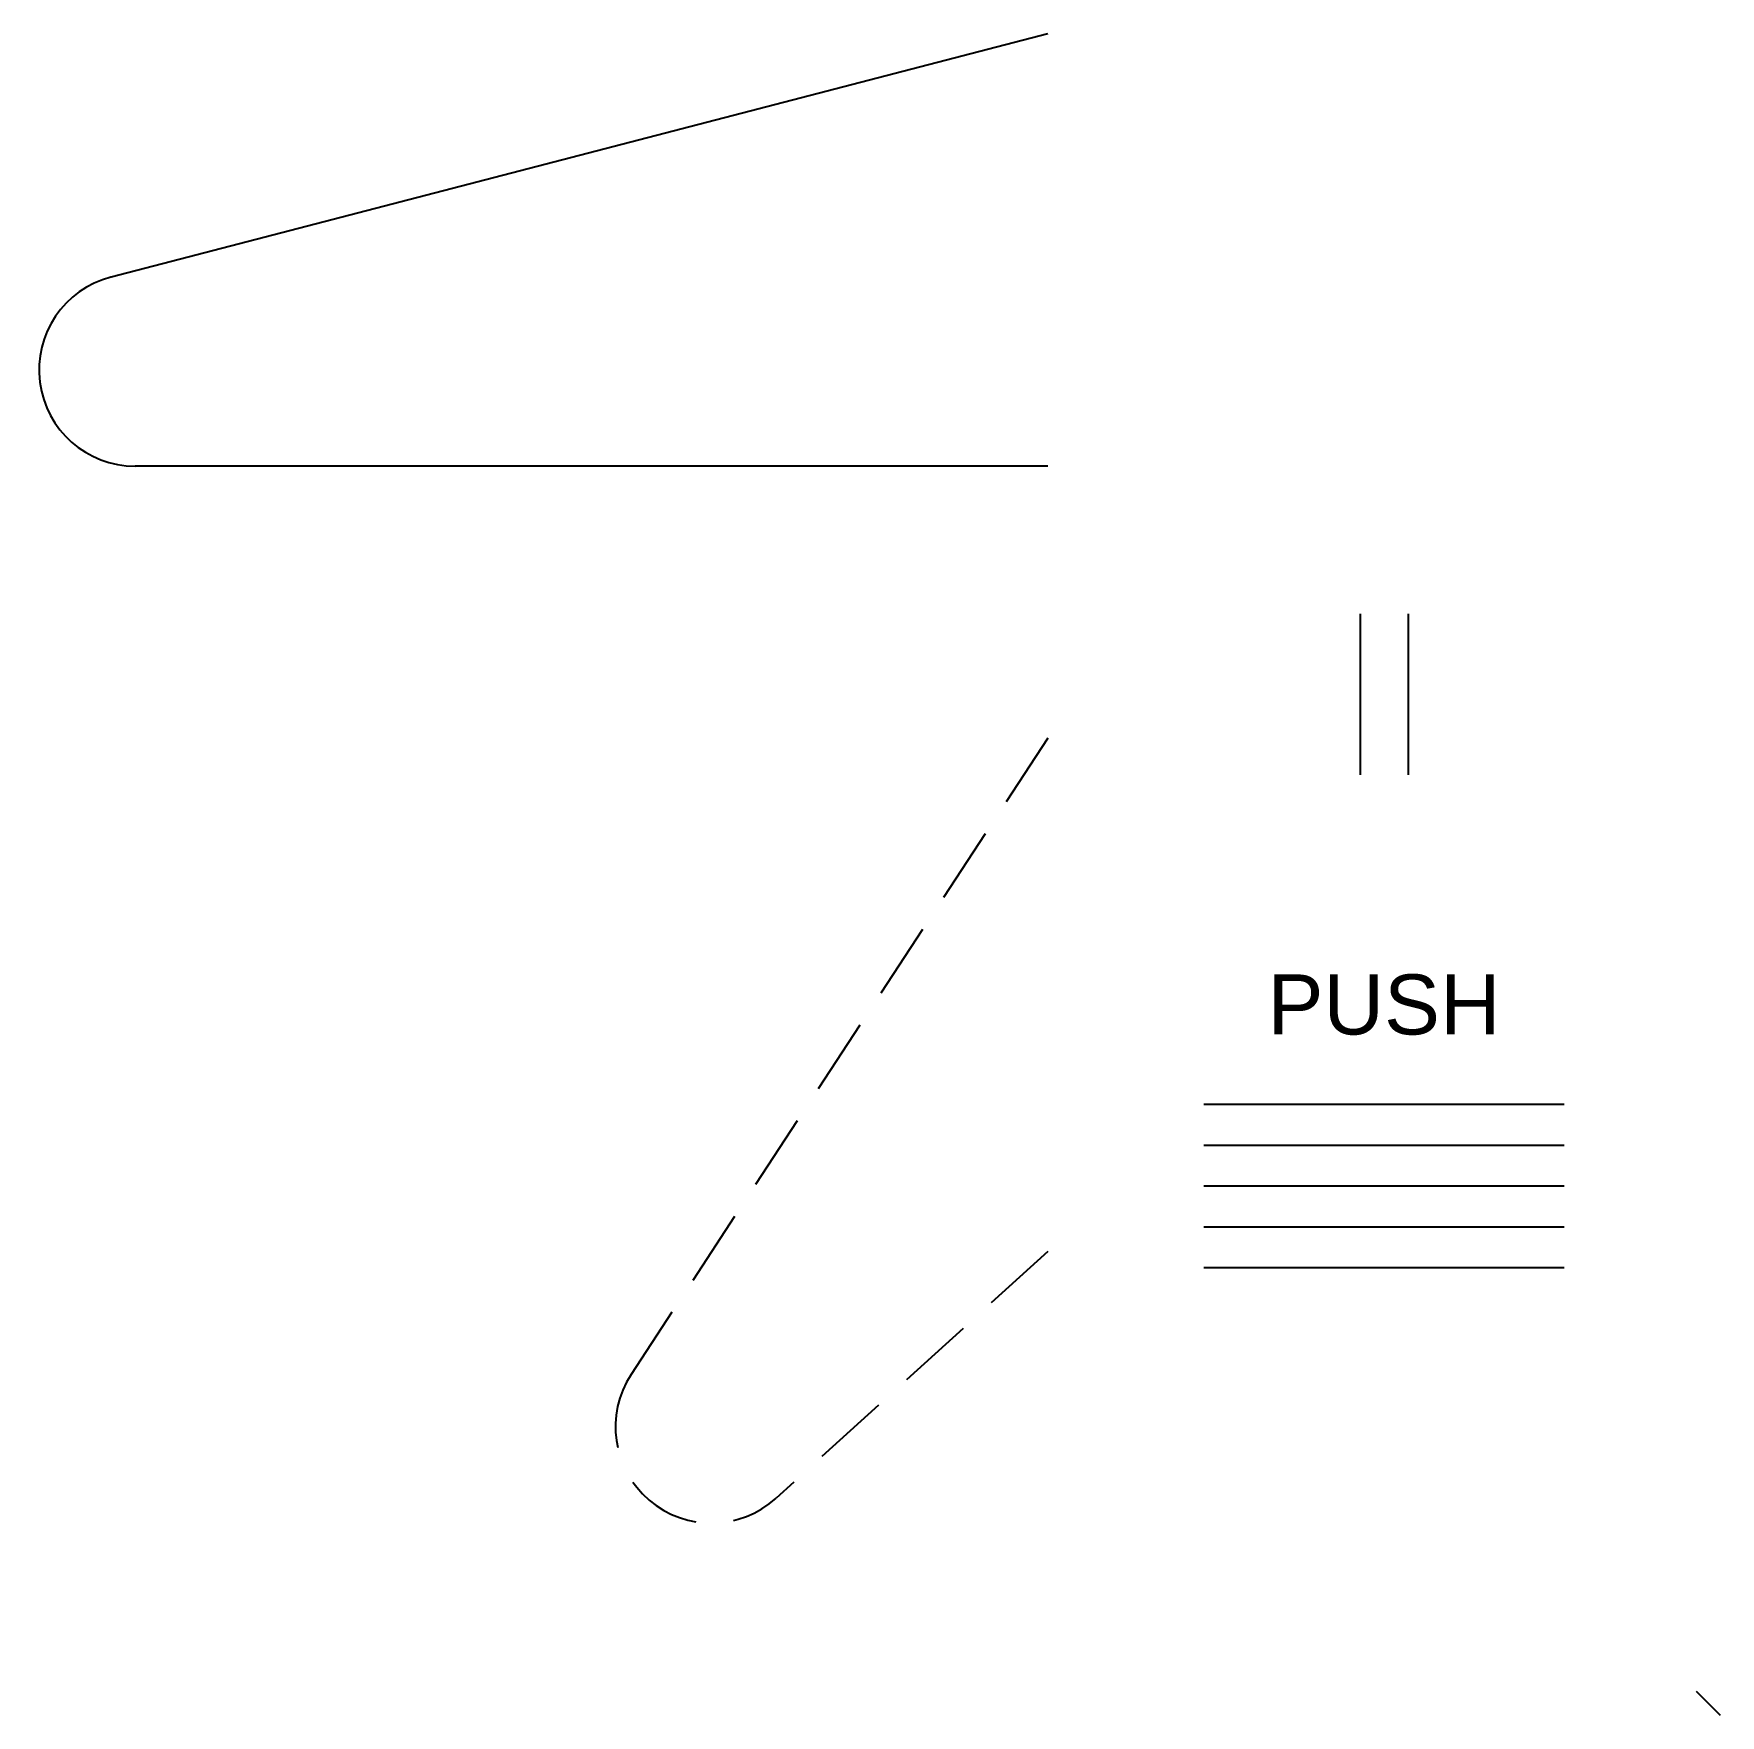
# Model space of a CAD drawing. Header units: millimetres. Extents: x -0.2 to 70, y 0 to 70.
import ezdxf

# ---------------------------------------------------------------- set-up
doc = ezdxf.new("R2010")
doc.units = ezdxf.units.MM
doc.linetypes.add('HIDDEN2', pattern=[4.7625, 3.175, -1.5875])

# ---------------------------------------------------------------- blocks, each defined once
blk = doc.blocks.new('khoado')
at = {"color": 1}
for p, q in [((0, 70), (-39.005, 59.872)), ((0, 52), (-38, 52))]:
    blk.add_line(p, q, dxfattribs=at)
at = {"color": 1, "lineweight": -3}
for p, q in [((13, 45.854), (13, 39.146)), ((15, 45.854), (15, 39.146)), ((6.5, 25.441), (21.5, 25.441)), ((6.5, 23.739), (21.5, 23.739)), ((6.5, 22.037), (21.5, 22.037)), ((6.5, 20.335), (21.5, 20.335)), ((6.5, 18.634), (21.5, 18.634)), ((27, 1), (28, 0))]:
    blk.add_line(p, q, dxfattribs=at)
at = {"color": 1, "linetype": 'HIDDEN2'}
for p, q in [((0, 40.682), (-17.346, 14.191)), ((0, 19.304), (-11.312, 9.038))]:
    blk.add_line(p, q, dxfattribs=at)
at = {"color": 1}
blk.add_arc((-38, 56), 4, 104.55634, 270, dxfattribs=at)
at = {"color": 1, "linetype": 'HIDDEN2'}
blk.add_arc((-14, 12), 4, 146.78233, 312.22599, dxfattribs=at)
at = {"color": 1, "lineweight": -3, "insert": (14, 29.572), "char_height": 2.5, "width": 15, "attachment_point": 5}
blk.add_mtext('{\\f.VnArial|b0|i0|c0|p34;PUSH}', dxfattribs=at)

msp = doc.modelspace()

# ---------------------------------------------------------------- block references
msp.add_blockref('khoado', (42, 0))

doc.saveas('drawing.dxf')
